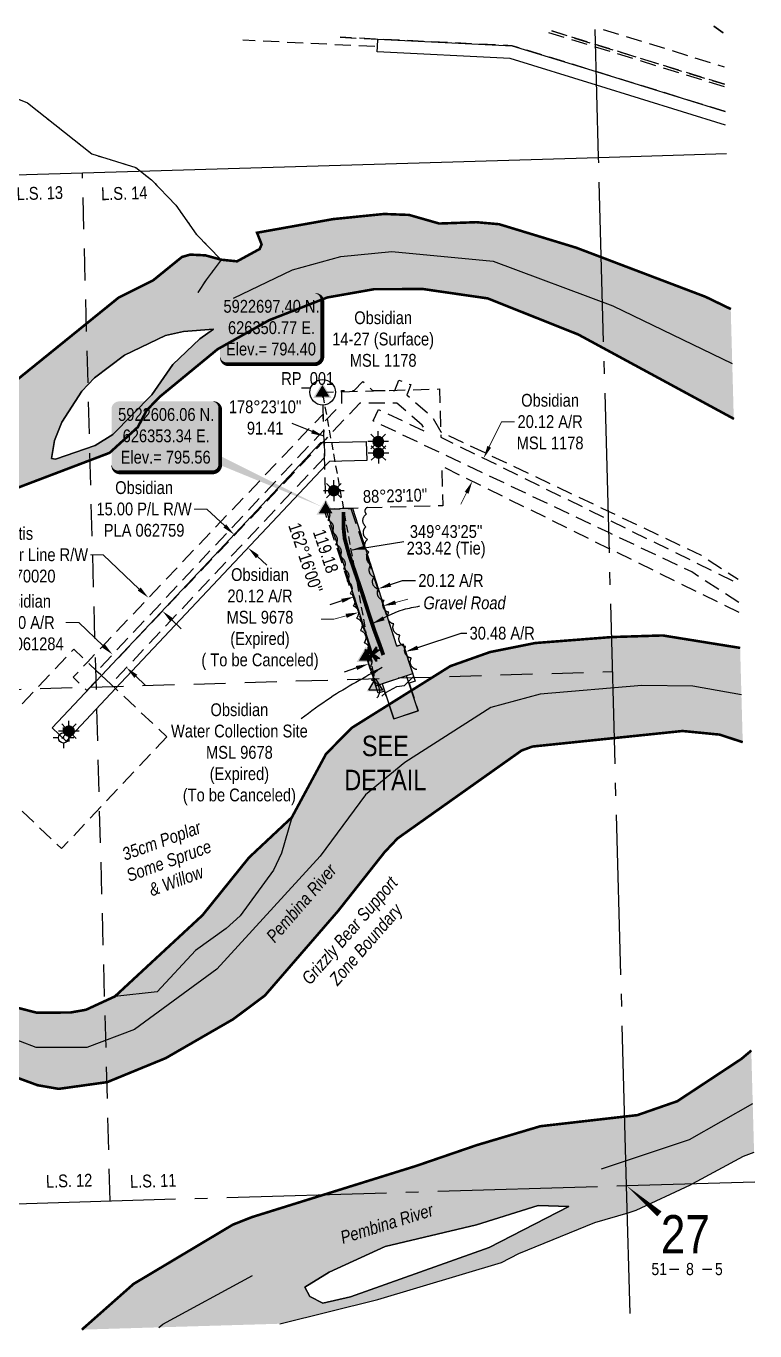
# Model space of a CAD drawing. Extents: x 625619 to 627593, y 5921953 to 5924049.
# Drawn here: x 626119 to 626689, y 5921963 to 5922984 of the extents above; entities that cross this region are included whole.
import ezdxf
from ezdxf.enums import TextEntityAlignment as Align

# ---------------------------------------------------------------- set-up
doc = ezdxf.new("R2010")
doc.units = 0
doc.header["$LTSCALE"] = 5
doc.header["$PDSIZE"] = 0.5
for name, pattern in [('0', [1, 1, 0]), ('BORDER2', [22.225, 6.35, -3.175, 6.35, -3.175, 0, -3.175]), ('DASHDOT2', [12.7, 6.35, -3.175, 0, -3.175]), ('foc-ACCESSROAD', [3.75, 2.5, -1.25]), ('foc-FLOWLINE', [3.75, 2.5, -1.25]), ('foc-LSD', [8, 5, -3]), ('foc-QUARTERLINE', [33, 25, -3, 2, -3]), ('foc-TIELINE', [1.875, 1.25, -0.625]), ('foc-WHEELTRACKS', [2, 0.4, -1.6])]:
    doc.linetypes.add(name, pattern=pattern)
doc.layers.get('Defpoints').update_dxf_attribs({"color": 9})
for name, color, linetype in [('10', 1, 'Continuous'), ('35', 37, 'Continuous'), ('9', 3, 'Continuous'), ('AS-ROADS', 254, 'Continuous'), ('AS-WILDLIFE', 131, 'DASHDOT2'), ('BF_Hydro_Polygon', 7, 'Continuous'), ('C-AR', 13, 'foc-ACCESSROAD'), ('C-RW', 13, 'Continuous'), ('C-WS', 13, 'foc-ACCESSROAD'), ('C-WS-S', 8, 'Continuous'), ('DETAIL-T', 7, 'Continuous'), ('F-EZE', 190, 'foc-FLOWLINE'), ('F-WS-S', 8, 'Continuous'), ('L-BD', 7, 'Continuous'), ('L-MON', 1, 'Continuous'), ('L-SEC', 7, 'Continuous'), ('L-SECLBL', 7, 'Continuous'), ('L-SECQ', 8, 'foc-QUARTERLINE'), ('L-SECTION-LSD', 7, 'foc-LSD'), ('L-TIE', 7, 'foc-TIELINE'), ('L-TIE-T', 7, 'Continuous'), ('P-PROPOSED', 10, 'Continuous'), ('P-PROPOSED-H', 21, 'Continuous'), ('P-TXT', 4, 'Continuous'), ('T-BUSH', 110, '0'), ('T-BUSH-T', 110, 'Continuous'), ('T-SLOPE', 48, 'Continuous'), ('T-WATER', 160, 'Continuous'), ('T-WATER-H', 133, 'Continuous'), ('T-WATER-P3', 160, 'foc-WHEELTRACKS'), ('T-WATER-T', 170, 'Continuous')]:
    doc.layers.add(name, color=color, linetype=linetype)
doc.layers.add('AS-COUNTY', color=7, linetype='BORDER2', lineweight=60, true_color=0xcc33ff)
for name, color, linetype, lineweight in [('C-AR-T', 13, 'Continuous', 9), ('C-RW-T', 13, 'Continuous', 9), ('F-EZE-T', 190, 'Continuous', 9), ('T-TEXT', 48, 'Continuous', 18)]:
    doc.layers.add(name, color=color, linetype=linetype, lineweight=lineweight)
doc.layers.add('oil_and_gas_wells_pt', color=7, linetype='Continuous', plot=False)
doc.styles.add('100L', font='ARIALN.TTF', dxfattribs={"height": 11})
doc.styles.add('240', font='ARIALN.TTF', dxfattribs={"height": 30})
doc.styles.add('80', font='ARIALN.TTF', dxfattribs={"height": 10})
doc.styles.add('80CG', font='ARIALN.TTF', dxfattribs={"height": 10})
doc.styles.add('80L', font='ARIALN.TTF', dxfattribs={"height": 10})
doc.styles.add('80LS', font='ARIALNI.TTF', dxfattribs={"height": 10})
doc.styles.add('foc-LtypeFont', font='ARIALN.TTF', dxfattribs={"height": 7.35})
doc.styles.add('SIMPLEX', font='ARIALN.TTF')
doc.linetypes.add('foc-TOPO-flowdirection-NOLINE', pattern='A,0,[">",foc-LtypeFont,S=0.3,R=0,X=0,Y=-0.945],-20,[">",foc-LtypeFont,S=0.3,R=0,X=0,Y=-0.945],0', length=20)
doc.dimstyles.new('Compass 5 000', dxfattribs={"dimscale": 5, "dimtxt": 9, "dimasz": 2, "dimexe": 0.2, "dimexo": 0.0625, "dimgap": 0.5, "dimtad": 0, "dimtih": 1, "dimtoh": 1, "dimzin": 0, "dimdsep": 46, "dimtxsty": '80CG', "dimcen": 0.1, "dimse1": 1, "dimse2": 1, "dimclrd": 256, "dimclrt": 256, "dimaunit": 1, "dimadec": 4, "dimazin": 0, "dimtfac": 0.06, "dimtofl": 0, "dimtmove": 0, "dimatfit": 1, "dimfxl": 0.2, "dimtolj": 1, "dimtzin": 0, "dimlwd": -1, "dimarcsym": 0})

# ---------------------------------------------------------------- blocks, each defined once
blk = doc.blocks.new('TRIA')
blk.add_hatch(color=255).paths.add_polyline_path([(-0.04, 1.52), (-1.47, -0.87), (1.39, -0.87)])
blk = doc.blocks.new('TRIAA')
blk.add_blockref('TRIA', (0, 0))
blk = doc.blocks.new('TRIB')
at = {"color": 1}
blk.add_lwpolyline([(-1.12, -0.67), (-0.04, 1.13), (1.04, -0.67)], close=True, dxfattribs=at)
blk = doc.blocks.new('TRIBB')
blk.add_blockref('TRIB', (0, 0))
blk = doc.blocks.new('TRICC')
for name in ['TRIAA', 'TRIBB']:
    blk.add_blockref(name, (0, 0))
blk = doc.blocks.new('plspike')
blk.add_blockref('TRICC', (0, 0))
blk = doc.blocks.new('STRIA')
blk.add_hatch(color=255).paths.add_polyline_path([(-0.04, 1.52), (-1.47, -0.87), (1.39, -0.87)])
blk = doc.blocks.new('STRIAA')
blk.add_blockref('STRIA', (0, 0))
blk = doc.blocks.new('STRIB')
at = {"color": 1}
blk.add_solid([(-1.12, -0.67), (-0.04, 1.13), (1.04, -0.67)], dxfattribs=at)
blk = doc.blocks.new('STRIBB')
blk.add_blockref('STRIB', (0, 0))
blk = doc.blocks.new('STRICC')
for name in ['STRIAA', 'STRIBB']:
    blk.add_blockref(name, (0, 0))
blk = doc.blocks.new('fdspike')
blk.add_blockref('STRICC', (0, 0))
blk = doc.blocks.new('TEMP')
h = blk.add_hatch(color=255)
h.dxf.hatch_style = 1
h.paths.add_polyline_path([(0, 0.25), (-0.67, 1.15), (-0.67, 0.67), (-1.15, 0.67), (-0.25, 0), (-1.15, -0.67), (-0.67, -0.67), (-0.67, -1.15), (0, -0.25), (0.67, -1.15), (0.67, -0.67), (1.15, -0.67), (0.25, 0), (1.15, 0.67), (0.67, 0.67), (0.67, 1.15)])
h.paths.add_polyline_path([(0.57, 0.85), (0.57, 0.57), (0.85, 0.57), (0.08, 0), (0.85, -0.57), (0.57, -0.57), (0.57, -0.85), (0, -0.08), (-0.57, -0.85), (-0.57, -0.57), (-0.85, -0.57), (-0.08, 0), (-0.85, 0.57), (-0.57, 0.57), (-0.57, 0.85), (0, 0.08)], flags=16)
h = blk.add_hatch(color=1)
h.dxf.hatch_style = 1
h.paths.add_polyline_path([(0, 0.08), (-0.57, 0.85), (-0.57, 0.57), (-0.85, 0.57), (-0.08, 0), (-0.85, -0.57), (-0.57, -0.57), (-0.57, -0.85), (0, -0.08), (0.57, -0.85), (0.57, -0.57), (0.85, -0.57), (0.08, 0), (0.85, 0.57), (0.57, 0.57), (0.57, 0.85)])
at = {"color": 1}
for p, q in [((-0.08, 0), (0.08, 0)), ((0, 0.08), (0, -0.08))]:
    blk.add_line(p, q, dxfattribs=at)
at = {"color": 255, "flags": 128}
blk.add_lwpolyline([(-0.25, 0), (-1.15, 0.67), (-0.67, 0.67), (-0.67, 1.15), (0, 0.25), (0.67, 1.15), (0.67, 0.67), (1.15, 0.67), (0.25, 0), (1.15, -0.67), (0.67, -0.67), (0.67, -1.15), (0, -0.25), (-0.67, -1.15), (-0.67, -0.67), (-1.15, -0.67)], close=True, dxfattribs=at)
at = {"color": 1, "flags": 128}
blk.add_lwpolyline([(-0.08, 0), (-0.85, 0.57), (-0.57, 0.57), (-0.57, 0.85), (0, 0.08), (0.57, 0.85), (0.57, 0.57), (0.85, 0.57), (0.08, 0), (0.85, -0.57), (0.57, -0.57), (0.57, -0.85), (0, -0.08), (-0.57, -0.85), (-0.57, -0.57), (-0.85, -0.57)], close=True, dxfattribs=at)
blk = doc.blocks.new('*D418')
at = {"layer": 'Defpoints', "color": 0, "transparency": 16777216}
for p in [(626391.6, 5922552), (626372.5, 5922545.7), (626394.4, 5922543.8)]:
    blk.add_point(p, dxfattribs=at)
at = {"layer": 'P-TXT', "transparency": 16777216}
for p, q in [((626403.8, 5922547), (626413.3, 5922550.2)), ((626413.3, 5922550.2), (626423.3, 5922550.2)), ((626365.8, 5922534.3), (626356.3, 5922531.2))]:
    blk.add_line(p, q, dxfattribs=at)
for points in [[(626403.3, 5922548.6), (626404.4, 5922545.4), (626394.4, 5922543.8)], [(626365.3, 5922535.9), (626366.3, 5922532.8), (626375.3, 5922537.5)]]:
    blk.add_solid(points, dxfattribs=at)
at = {"layer": 'P-TXT', "transparency": 16777216, "insert": (626451.1, 5922550.2), "char_height": 10, "attachment_point": 5, "style": '80CG'}
blk.add_mtext('\\A1;20.12 A/R', dxfattribs=at)
blk = doc.blocks.new('L-SECLBL')
at = {"layer": '9', "color": 7}
for p, q in [((-5.1, -27.8), (-12.3, -27.8)), ((20.7, -27.8), (13.5, -27.8))]:
    blk.add_line(p, q, dxfattribs=at)
at = {"layer": '10', "color": 2, "style": 'SIMPLEX'}
blk.add_attdef('SEC', text='', height=30, dxfattribs=at).set_placement((0, 0), align=Align.MIDDLE)
at = {"layer": '10', "color": 5, "style": '80L'}
blk.add_attdef('TWP', text='', height=9.5, dxfattribs=at).set_placement((-14.4, -27.4), align=Align.MIDDLE_RIGHT)
blk.add_attdef('RGE', text='', height=9.5, dxfattribs=at).set_placement((3.6, -27.4), align=Align.MIDDLE_CENTER)
blk.add_attdef('MER', text='', height=9.5, dxfattribs=at).set_placement((23.2, -27.4), align=Align.MIDDLE_LEFT)
blk = doc.blocks.new('*D420')
at = {"layer": 'C-AR-T', "transparency": 16777216}
for p, q in [((626160.1, 5922517.3), (626150.1, 5922517.3)), ((626179.3, 5922499.2), (626160.1, 5922517.3)), ((626204.8, 5922475.3), (626212, 5922468.4))]:
    blk.add_line(p, q, dxfattribs=at)
for points in [[(626180.4, 5922500.5), (626178.1, 5922498), (626186.5, 5922492.4)], [(626205.9, 5922476.5), (626203.6, 5922474), (626197.5, 5922482.1)]]:
    blk.add_solid(points, dxfattribs=at)
at = {"layer": 'Defpoints', "color": 0, "transparency": 16777216}
for p in [(626290, 5922602.3), (626300.9, 5922592), (626186.5, 5922492.4)]:
    blk.add_point(p, dxfattribs=at)
at = {"layer": 'C-AR-T', "transparency": 16777216, "insert": (626115.8, 5922517.3), "char_height": 10, "attachment_point": 5, "style": '80CG'}
blk.add_mtext('\\A1;Obsidian\\P15.00 A/R\\PLOC 061284', dxfattribs=at)
blk = doc.blocks.new('*D421')
at = {"layer": 'C-AR-T', "transparency": 16777216}
for p, q in [((626481, 5922654.8), (626490.7, 5922674.4)), ((626490.7, 5922674.4), (626500.7, 5922674.4)), ((626463.3, 5922618.8), (626458.9, 5922609.8))]:
    blk.add_line(p, q, dxfattribs=at)
for points in [[(626479.6, 5922655.5), (626482.5, 5922654.1), (626476.6, 5922645.8)], [(626461.8, 5922619.5), (626464.8, 5922618), (626467.8, 5922627.8)]]:
    blk.add_solid(points, dxfattribs=at)
at = {"layer": 'Defpoints', "color": 0, "transparency": 16777216}
for p in [(626467.8, 5922627.8), (626531.9, 5922618.6), (626523, 5922600.6)]:
    blk.add_point(p, dxfattribs=at)
at = {"layer": 'C-AR-T', "transparency": 16777216, "insert": (626528.6, 5922674.4), "char_height": 10, "attachment_point": 5, "style": '80CG'}
blk.add_mtext('\\A1;Obsidian\\P20.12 A/R\\PMSL 1178', dxfattribs=at)
blk = doc.blocks.new('*D422')
at = {"layer": 'C-AR-T', "transparency": 16777216}
for p, q in [((626407.8, 5922533), (626417.4, 5922535.6)), ((626369.1, 5922522.6), (626359.5, 5922520)), ((626359.5, 5922520), (626349.5, 5922520))]:
    blk.add_line(p, q, dxfattribs=at)
for points in [[(626407.3, 5922534.6), (626408.2, 5922531.4), (626398.1, 5922530.4)], [(626368.7, 5922524.2), (626369.6, 5922521), (626378.8, 5922525.2)]]:
    blk.add_solid(points, dxfattribs=at)
at = {"layer": 'Defpoints', "color": 0, "transparency": 16777216}
for p in [(626397.3, 5922533.6), (626377.9, 5922528.3), (626378.8, 5922525.2)]:
    blk.add_point(p, dxfattribs=at)
at = {"layer": 'C-AR-T', "transparency": 16777216, "insert": (626301.8, 5922520), "char_height": 10, "attachment_point": 5, "style": '80CG'}
blk.add_mtext('\\A1;Obsidian\\P20.12 A/R\\PMSL 9678\\P(Expired)\\P( To be Canceled)', dxfattribs=at)
blk = doc.blocks.new('*D423')
at = {"layer": 'C-RW-T', "transparency": 16777216}
for p, q in [((626260.3, 5922606.1), (626250.3, 5922606.1)), ((626274.3, 5922592.9), (626260.3, 5922606.1)), ((626299.8, 5922568.9), (626307.1, 5922562.1))]:
    blk.add_line(p, q, dxfattribs=at)
for points in [[(626275.4, 5922594.1), (626273.1, 5922591.7), (626281.6, 5922586.1)], [(626300.9, 5922570.1), (626298.6, 5922567.7), (626292.5, 5922575.8)]]:
    blk.add_solid(points, dxfattribs=at)
at = {"layer": 'Defpoints', "color": 0, "transparency": 16777216}
for p in [(626292.5, 5922575.8), (626247.7, 5922550.1), (626258.7, 5922539.8)]:
    blk.add_point(p, dxfattribs=at)
at = {"layer": 'C-RW-T', "transparency": 16777216, "insert": (626211.2, 5922606.1), "char_height": 10, "attachment_point": 5, "style": '80CG'}
blk.add_mtext('\\A1;Obsidian\\P15.00 P/L R/W\\PPLA 062759', dxfattribs=at)
blk = doc.blocks.new('*D424')
at = {"layer": 'Defpoints', "color": 0, "transparency": 16777216}
for p in [(626263.3, 5922587.9), (626274.3, 5922577.6), (626214.6, 5922536.7)]:
    blk.add_point(p, dxfattribs=at)
at = {"layer": 'F-EZE-T', "transparency": 16777216}
for p, q in [((626179.2, 5922570.3), (626169.2, 5922570.3)), ((626207.4, 5922543.5), (626179.2, 5922570.3)), ((626232.8, 5922519.4), (626240.1, 5922512.5))]:
    blk.add_line(p, q, dxfattribs=at)
for points in [[(626208.5, 5922544.8), (626206.2, 5922542.3), (626214.6, 5922536.7)], [(626234, 5922520.6), (626231.7, 5922518.2), (626225.6, 5922526.3)]]:
    blk.add_solid(points, dxfattribs=at)
at = {"layer": 'F-EZE-T', "transparency": 16777216, "insert": (626110.1, 5922570.3), "char_height": 10, "attachment_point": 5, "style": '80CG'}
blk.add_mtext('\\A1;Fortis\\P15.00 Power Line R/W\\PEZE 070020', dxfattribs=at)
blk = doc.blocks.new('GABD')
for p, q in [((-0.81, 0), (-1.62, 0)), ((0, 0.81), (0, 1.62)), ((1.62, 0), (0.81, 0)), ((0, -0.81), (0, -1.62))]:
    blk.add_line(p, q)
blk.add_circle((0, 0), 0.8)
blk = doc.blocks.new('GAS')
h = blk.add_hatch(color=255)
h.dxf.hatch_style = 1
edge = h.paths.add_edge_path()
edge.add_arc((0, 0), 0.9, 0, 360)
for p, q in [((-0.81, 0), (-1.62, 0)), ((-0.57, 0.57), (-1.14, 1.14)), ((0, 0.81), (0, 1.62)), ((0.57, 0.57), (1.14, 1.14)), ((1.62, 0), (0.81, 0)), ((-0.57, -0.57), (-1.14, -1.14)), ((0, -0.81), (0, -1.62)), ((1.14, -1.14), (0.57, -0.57))]:
    blk.add_line(p, q)
blk.add_circle((0, 0), 0.8)
blk = doc.blocks.new('*U434')
h = blk.add_hatch(color=254)
edge = h.paths.add_edge_path()
edge.add_line((-34, -28.5), (34, -28.5))
edge.add_arc((34, -22.5), 6, 270, 360)
edge.add_line((40, -22.5), (40, 21))
edge.add_arc((34, 21), 6, 0, 90)
edge.add_line((34, 27), (-34, 27))
edge.add_arc((-34, 21), 6, 90, 180)
edge.add_line((-40, 21), (-40, -22.5))
edge.add_arc((-34, -22.5), 6, 180, 270)
at = {"color": 1, "flags": 128}
blk.add_lwpolyline([(-34, -28.5, 3, 3, 0), (34, -28.5, 3, 3, 0.414214), (40, -22.5, 3, 3, 0), (40, 21, 3, 0, 0.414214), (34, 27, 0, 0, 0), (-34, 27, 0, 0, 0.414214), (-40, 21, 0, 0, 0), (-40, -22.5, 0, 3, 0.414214)], format="xyseb", close=True, dxfattribs=at)
blk.add_lwpolyline([(-31.4, -14.8, 0, 10, 0), (0, 0, 5, 5, 0)], format="xyseb", dxfattribs=at)
at = {"color": 1, "style": '80'}
blk.add_attdef('ENTER_TEXT_001', (-36, -5), '', height=10, dxfattribs=at)
blk = doc.blocks.new('*U435')
h = blk.add_hatch(color=254)
edge = h.paths.add_edge_path()
edge.add_line((-36.5, -28.5), (36.5, -28.5))
edge.add_arc((36.5, -22.5), 6, 270, 360)
edge.add_line((42.5, -22.5), (42.5, 21))
edge.add_arc((36.5, 21), 6, 0, 90)
edge.add_line((36.5, 27), (-36.5, 27))
edge.add_arc((-36.5, 21), 6, 90, 180)
edge.add_line((-42.5, 21), (-42.5, -22.5))
edge.add_arc((-36.5, -22.5), 6, 180, 270)
at = {"color": 1, "flags": 128}
blk.add_lwpolyline([(-36.5, -28.5, 3, 3, 0), (36.5, -28.5, 3, 3, 0.414214), (42.5, -22.5, 3, 3, 0), (42.5, 21, 3, 0, 0.414214), (36.5, 27, 0, 0, 0), (-36.5, 27, 0, 0, 0.414214), (-42.5, 21, 0, 0, 0), (-42.5, -22.5, 0, 3, 0.414214)], format="xyseb", close=True, dxfattribs=at)
blk.add_lwpolyline([(122.7, -55.7, 0, 10, 0), (0, 0, 5, 5, 0)], format="xyseb", dxfattribs=at)
at = {"color": 1, "style": '80'}
blk.add_attdef('ENTER_TEXT_001', (-36, -5), '', height=10, dxfattribs=at)

msp = doc.modelspace()

# ---------------------------------------------------------------- hatches: boundary and pattern name
at = {"layer": 'P-PROPOSED-H'}
h = msp.add_hatch(color=256, dxfattribs=at)
h.dxf.hatch_style = 1
h.paths.add_polyline_path([(626374.271, 5922606.649), (626353.343, 5922606.059), (626389.629, 5922492.583), (626384.715, 5922490.953), (626392.398, 5922467.805), (626421.317, 5922477.399), (626413.634, 5922500.544), (626408.72, 5922498.914)])
at = {"layer": 'T-WATER-H'}
h = msp.add_hatch(color=256, dxfattribs=at)
h.dxf.hatch_style = 1
h.paths.add_polyline_path([(626548.939, 5922810.481), (626488.722, 5922828.824), (626470.916, 5922830.401), (626441.874, 5922829.345), (626418.401, 5922836.085), (626398.728, 5922836.823), (626358.949, 5922832.81), (626299.483, 5922822.149), (626303.062, 5922813.012), (626301.548, 5922809.435), (626283.851, 5922799.793), (626271.525, 5922801.056), (626259.127, 5922804.474), (626247.267, 5922805.046), (626240.781, 5922803.195), (626218.402, 5922785.035), (626191.12, 5922771.305), (626099.99, 5922697.544), (626080.711, 5922674.958), (626047.991, 5922646.599), (626035.057, 5922638.522), (626008.18, 5922603.21), (625960.715, 5922547.931), (625944.741, 5922523.392), (625925.579, 5922481.849), (625916.707, 5922450.316), (625907.411, 5922400.81), (625907.923, 5922323.354), (625913.729, 5922308.416), (625921.21, 5922295.441), (625941.484, 5922273.795), (625974.65, 5922244.74), (626072.039, 5922179.526), (626098.988, 5922166.223), (626127.929, 5922155.567), (626144.436, 5922152.709), (626182.394, 5922157.987), (626228.201, 5922176.788), (626280.837, 5922207.184), (626305.597, 5922225.674), (626362.876, 5922291.837), (626399.168, 5922337.767), (626409.349, 5922348.552), (626506.319, 5922417.282), (626514.825, 5922420.399), (626579.229, 5922427.072), (626632.114, 5922432.553), (626661.163, 5922429.707), (626679.193, 5922423.798), (626677.153, 5922497.519), (626616.601, 5922507.262), (626577.026, 5922506.016), (626516.984, 5922501.327), (626481.717, 5922494.299), (626450.604, 5922483.27), (626373.528, 5922435.003), (626353.447, 5922414.647), (626326.638, 5922364.936), (626318.613, 5922337.117), (626312.43, 5922323.823), (626286.251, 5922287.895), (626275.467, 5922278.092), (626251.401, 5922260.965), (626221.516, 5922228.585), (626188.373, 5922224.991), (626165.745, 5922214.558), (626153.517, 5922212.404), (626126.933, 5922212.346), (626111.069, 5922216.445), (626071.904, 5922237.858), (626029.358, 5922275.747), (626012.575, 5922273.484), (625980.493, 5922301.529), (625965.577, 5922307.73), (625961.379, 5922339.036), (625961.379, 5922339.035), (625954.058, 5922410.3), (625955.336, 5922428.089), (625965.93, 5922476.954), (625972.153, 5922490.553), (626007.184, 5922536.463), (626070.114, 5922595.839), (626107.483, 5922620.889), (626184.207, 5922650.043), (626206.339, 5922670.231), (626213.141, 5922683.206), (626223.222, 5922693.685), (626268.636, 5922731.069), (626309.15, 5922753.856), (626354.426, 5922771.54), (626390.991, 5922777.992), (626429.274, 5922778.132), (626479.792, 5922770.818), (626550.598, 5922742.581), (626570.726, 5922731.673), (626672.197, 5922676.68), (626669.822, 5922762.521), (626650.036, 5922772.092)])
h.paths.add_polyline_path([(626233.554, 5922719.187), (626254.734, 5922739.252), (626265.358, 5922746.825), (626241.9, 5922744.803), (626227.811, 5922741.692), (626195.886, 5922726.411), (626172.456, 5922708.726), (626162.607, 5922698.377), (626146.858, 5922674.034), (626141.043, 5922659.683), (626138.875, 5922645.56), (626141.969, 5922645.034), (626173.045, 5922655.701), (626186.785, 5922664.312), (626217.116, 5922695.34)], flags=16)
h.paths.add_polyline_path([(625973.813, 5922323.676), (626015.49, 5922283.394), (626029.358, 5922275.747), (626012.575, 5922273.484), (626012.575, 5922273.484), (625980.493, 5922301.529), (625965.577, 5922307.73), (625961.379, 5922339.036)], flags=17)
h.paths.add_polyline_path([(626312.43, 5922323.823), (626318.613, 5922337.117), (626326.638, 5922364.936), (626293.151, 5922333.528), (626256.92, 5922288.563), (626188.373, 5922224.991), (626221.516, 5922228.585), (626251.401, 5922260.965), (626275.467, 5922278.092), (626286.251, 5922287.895)], flags=17)
h = msp.add_hatch(color=256, dxfattribs=at)
h.dxf.hatch_style = 1
h.paths.add_polyline_path([(626679.72, 5922100.038), (626688.061, 5922103.271), (626685.865, 5922182.646), (626678.085, 5922176.102), (626628.017, 5922143.047), (626596.833, 5922132.194), (626587.492, 5922131.122), (626520.978, 5922123.499), (626471.256, 5922108.714), (626423.848, 5922092.454), (626352.045, 5922070.065), (626295.417, 5922052.407), (626280.603, 5922046.548), (626202.928, 5922000.167), (626162.567, 5921964.46), (626317.438, 5921969.056), (626393.91, 5921987.924), (626490.634, 5922016.845), (626504.167, 5922024.001), (626563.5, 5922048.158), (626589.591, 5922055.885), (626595.962, 5922057.771), (626638.395, 5922077.738), (626640.055, 5922078.634)])
h.paths.add_polyline_path([(626543.316, 5922060.808), (626480.888, 5922028.654), (626480.888, 5922028.653), (626372.536, 5921989.995), (626351.047, 5921985.276), (626340.757, 5921990.446), (626336.949, 5921997.53), (626355.94, 5922009.473), (626399.69, 5922029.465), (626470.944, 5922046.39), (626519.388, 5922061.456)], flags=0)
h.paths.add_polyline_path([(626543.316, 5922060.808), (626519.388, 5922061.456), (626470.944, 5922046.39), (626399.69, 5922029.465), (626355.94, 5922009.473), (626336.949, 5921997.53), (626340.757, 5921990.446), (626351.047, 5921985.276), (626372.536, 5921989.995), (626480.887, 5922028.653)], flags=16)

# ---------------------------------------------------------------- linework, layer by layer
at = {"layer": '35', "color": 3}
msp.add_circle((626350.77, 5922697.402), 9.997, dxfattribs=at)
at = {"layer": 'AS-COUNTY', "const_width": 1.999, "flags": 128}
msp.add_lwpolyline([(626677.153, 5922497.519), (626616.601, 5922507.262), (626577.026, 5922506.016), (626516.984, 5922501.327), (626481.717, 5922494.299), (626450.604, 5922483.27), (626373.528, 5922435.003), (626353.447, 5922414.647), (626326.638, 5922364.936), (626293.151, 5922333.528), (626256.92, 5922288.563), (626188.373, 5922224.991), (626165.745, 5922214.558), (626153.517, 5922212.404), (626126.933, 5922212.346), (626111.069, 5922216.445), (626071.904, 5922237.858), (626029.358, 5922275.747), (626015.49, 5922283.394), (625973.813, 5922323.676), (625961.379, 5922339.035), (625954.058, 5922410.3), (625955.336, 5922428.089), (625965.93, 5922476.954), (625972.153, 5922490.553), (626007.184, 5922536.463), (626070.114, 5922595.839), (626107.483, 5922620.889), (626184.207, 5922650.043), (626206.339, 5922670.231), (626213.141, 5922683.206), (626223.222, 5922693.685), (626268.636, 5922731.069), (626309.15, 5922753.856), (626354.426, 5922771.54), (626390.991, 5922777.992), (626429.274, 5922778.132), (626479.792, 5922770.818), (626550.598, 5922742.581), (626570.726, 5922731.673), (626672.197, 5922676.68)], dxfattribs=at)
at = {"layer": 'AS-ROADS', "const_width": 3, "flags": 128}
msp.add_lwpolyline([(626398.236, 5922491.968), (626395.206, 5922500.486), (626391.263, 5922511.052), (626387.791, 5922521.433), (626381.198, 5922541.893), (626375.63, 5922558.18), (626371.616, 5922569.863), (626368.011, 5922582.892), (626367.021, 5922592.18), (626367.051, 5922603.731)], dxfattribs=at)
at = {"layer": 'BF_Hydro_Polygon'}
for points in [[(626141.969, 5922645.034), (626138.875, 5922645.56), (626141.043, 5922659.683), (626146.858, 5922674.034), (626162.607, 5922698.377), (626172.456, 5922708.726), (626195.886, 5922726.411), (626227.811, 5922741.692), (626241.9, 5922744.803), (626265.358, 5922746.825), (626254.734, 5922739.252), (626233.554, 5922719.187), (626217.116, 5922695.34), (626186.785, 5922664.312), (626173.045, 5922655.701), (626141.969, 5922645.034)], [(626141.969, 5922645.034), (626173.045, 5922655.701), (626186.785, 5922664.312), (626217.116, 5922695.34), (626233.554, 5922719.187), (626254.734, 5922739.252), (626265.358, 5922746.825), (626241.9, 5922744.803), (626227.811, 5922741.692), (626195.886, 5922726.411), (626172.456, 5922708.726), (626162.607, 5922698.377), (626146.858, 5922674.034), (626141.043, 5922659.683), (626138.875, 5922645.56), (626141.969, 5922645.034)], [(626326.638, 5922364.936), (626318.613, 5922337.117), (626312.43, 5922323.823), (626286.251, 5922287.895), (626275.467, 5922278.092), (626251.401, 5922260.965), (626221.516, 5922228.585), (626188.373, 5922224.991), (626256.92, 5922288.563), (626293.151, 5922333.528), (626326.638, 5922364.936)], [(626351.047, 5921985.276), (626340.757, 5921990.446), (626336.949, 5921997.53), (626355.94, 5922009.473), (626399.69, 5922029.465), (626470.944, 5922046.39), (626519.388, 5922061.456), (626543.316, 5922060.808), (626480.888, 5922028.654), (626372.536, 5921989.995), (626351.047, 5921985.276)], [(626351.047, 5921985.276), (626372.536, 5921989.995), (626480.888, 5922028.653), (626543.316, 5922060.808), (626519.388, 5922061.456), (626470.944, 5922046.39), (626399.69, 5922029.465), (626355.94, 5922009.473), (626336.949, 5921997.53), (626340.757, 5921990.446), (626351.047, 5921985.276)]]:
    msp.add_lwpolyline(points, close=True, dxfattribs=at)
at = {"layer": 'C-AR', "flags": 128}
msp.add_lwpolyline([(626352.204, 5922646.498), (626185.264, 5922469.135), (626177.962, 5922476.043), (626174.342, 5922479.415), (626351.605, 5922667.75), (626351.729, 5922663.36), (626351.842, 5922659.359), (626352.204, 5922646.498)], close=True, dxfattribs=at)
at = {"layer": 'C-RW'}
for points in [[(626663.85, 5922978.361), (626656.661, 5922983.733)], [(626665.843, 5922906.336), (626564.968, 5922937.493), (626497.309, 5922958.391), (626393.523, 5922963.494), (626393.652, 5922967.554), (626393.842, 5922973.557), (626499.069, 5922968.383), (626564.673, 5922948.121), (626665.549, 5922916.962)]]:
    msp.add_lwpolyline(points, dxfattribs=at)
msp.add_lwpolyline([(626384.86, 5922659.009), (626385.232, 5922644.012), (626356.074, 5922643.289), (626353.544, 5922640.6), (626188.906, 5922465.708), (626150.264, 5922424.645), (626139.34, 5922434.925), (626177.962, 5922476.043), (626349.418, 5922658.129), (626350.703, 5922658.161), (626353.051, 5922658.22), (626384.86, 5922659.009)], close=True, dxfattribs=at)
at = {"layer": 'C-RW', "flags": 128}
msp.add_lwpolyline([(626397.326, 5922469.44), (626406.407, 5922441.993), (626425.502, 5922448.311), (626416.416, 5922475.773)], close=True, dxfattribs=at)
at = {"layer": 'C-WS', "flags": 128}
for points in [[(626529.855, 5922979.945), (626564.081, 5922969.373), (626664.961, 5922938.214)], [(626665.549, 5922916.962), (626564.673, 5922948.121), (626499.069, 5922968.383), (626393.842, 5922973.557), (626364.428, 5922975.003)], [(626676.389, 5922525.15), (626574.858, 5922575.079), (626443.816, 5922639.523), (626444.686, 5922608.632), (626353.343, 5922606.059), (626350.77, 5922697.402), (626442.113, 5922699.975), (626443.175, 5922662.272), (626574.24, 5922597.819), (626675.759, 5922547.899)]]:
    msp.add_lwpolyline(points, dxfattribs=at)
at = {"layer": 'C-WS'}
msp.add_lwpolyline([(626351.896, 5922606.018), (626372.906, 5922606.61), (626408.72, 5922498.914), (626413.634, 5922500.544), (626423.232, 5922471.63), (626418.325, 5922470.003), (626425.502, 5922448.311), (626406.407, 5922441.993), (626399.235, 5922463.669), (626394.313, 5922462.036), (626384.715, 5922490.953), (626389.629, 5922492.583), (626351.896, 5922606.018)], close=True, dxfattribs=at)
at = {"layer": 'C-WS', "flags": 128}
msp.add_lwpolyline([(626228.956, 5922428.012), (626146.711, 5922340.63), (626073.892, 5922409.168), (626156.138, 5922496.55), (626166.909, 5922486.412), (626174.342, 5922479.415), (626177.962, 5922476.043), (626185.264, 5922469.135), (626188.906, 5922465.708), (626228.956, 5922428.012)], close=True, dxfattribs=at)
at = {"layer": 'F-EZE', "flags": 128}
for points in [[(626664.961, 5922938.214), (626564.081, 5922969.373), (626529.855, 5922979.945)], [(626570.198, 5922981.15), (626664.58, 5922951.996)], [(626656.661, 5922983.733), (626663.85, 5922978.361)], [(626364.428, 5922975.003), (626393.842, 5922973.557), (626393.652, 5922967.554), (626288.37, 5922972.73)], [(626665.017, 5922936.197), (626564.138, 5922967.327), (626523.868, 5922979.766)], [(626676.169, 5922533.112), (626639.39, 5922556.89), (626574.516, 5922587.639), (626390.256, 5922674.973), (626394.538, 5922684.007), (626431.718, 5922666.385), (626428.688, 5922671.591), (626408.869, 5922688.905), (626379.812, 5922688.813), (626352.985, 5922660.563), (626350.703, 5922658.161), (626177.962, 5922476.043), (626166.489, 5922464.195), (626155.616, 5922474.522), (626166.909, 5922486.412), (626350.885, 5922680.129), (626351.083, 5922673.08), (626352.59, 5922674.667), (626365.681, 5922688.45), (626365.658, 5922695.664), (626365.648, 5922698.765), (626375.506, 5922698.797), (626382.296, 5922705.946), (626389.776, 5922698.841), (626407.268, 5922698.897), (626410.261, 5922706.896), (626419.624, 5922703.393), (626417.309, 5922697.206), (626416.633, 5922695.398), (626436.501, 5922678.038), (626443.245, 5922666.452), (626444.31, 5922665.947), (626574.059, 5922604.449), (626646.703, 5922570.018), (626675.666, 5922551.288)]]:
    msp.add_lwpolyline(points, dxfattribs=at)
at = {"layer": 'L-SEC', "flags": 128}
for points in [[(625759.324, 5922856.914), (626566.538, 5922881.028)], [(626566.538, 5922881.028), (626666.461, 5922883.99)]]:
    msp.add_lwpolyline(points, dxfattribs=at)
at = {"layer": 'L-SECLBL', "flags": 128}
msp.add_lwpolyline([(626588.4, 5922077.044, 0, 4.998, 0), (626614.051, 5922054.949, 0, 0, 0)], format="xyseb", dxfattribs=at)
at = {"layer": 'L-SECQ', "flags": 128}
for points in [[(626566.538, 5922881.028), (626563.758, 5922980.957)], [(626588.4, 5922077.044), (626566.538, 5922881.028)], [(625781.034, 5922053.145), (626588.4, 5922077.044)], [(626588.4, 5922077.044), (626688.704, 5922080.013)], [(626591.115, 5921977.178), (626588.4, 5922077.044)]]:
    msp.add_lwpolyline(points, dxfattribs=at)
at = {"layer": 'L-SECTION-LSD', "flags": 128}
for points in [[(626184.683, 5922065.094), (626162.931, 5922868.971)], [(625770.179, 5922455.029), (626577.47, 5922478.989)]]:
    msp.add_lwpolyline(points, dxfattribs=at)
at = {"layer": 'L-TIE'}
msp.add_line((626392.398, 5922467.805), (626350.77, 5922697.402), dxfattribs=at)
at = {"layer": 'oil_and_gas_wells_pt'}
for p in [(626394.276, 5922658.898), (626394.45, 5922649.887), (626359.477, 5922620.458), (626152.453, 5922432.501), (626148.275, 5922427.158)]:
    msp.add_point(p, dxfattribs=at)
at = {"layer": 'P-PROPOSED', "flags": 128}
msp.add_lwpolyline([(626374.271, 5922606.649), (626353.343, 5922606.059), (626389.629, 5922492.583), (626384.715, 5922490.953), (626392.398, 5922467.805), (626421.317, 5922477.399), (626413.634, 5922500.544), (626408.72, 5922498.914)], close=True, dxfattribs=at)
at = {"layer": 'P-TXT'}
for p, q in [((626425.108, 5922497.711), (626459.075, 5922508.986)), ((626459.075, 5922508.986), (626463.49, 5922508.986)), ((626377.216, 5922481.813), (626367.728, 5922478.664))]:
    msp.add_line(p, q, dxfattribs=at)
for points in [[(626424.583, 5922499.292), (626425.633, 5922496.13), (626415.62, 5922494.561)], [(626376.691, 5922483.394), (626377.74, 5922480.232), (626386.703, 5922484.962)]]:
    msp.add_solid(points, dxfattribs=at)
at = {"layer": 'T-BUSH', "flags": 128}
for points in [[(626352.283, 5922607.155, -0.52056705), (626354.831, 5922597.488, -0.52056705), (626357.798, 5922587.945, -0.52056705), (626360.906, 5922578.444, -0.52056705), (626364.015, 5922568.943, -0.52056705), (626367.124, 5922559.442, -0.52056705), (626369.82, 5922549.822, -0.52056705), (626372.251, 5922540.125, -0.52056705), (626374.681, 5922530.428, -0.52056705), (626377.337, 5922520.795, -0.52056705), (626380.295, 5922511.245, -0.52056705), (626383.252, 5922501.696, -0.52056705), (626385.895, 5922492.077, -0.52056705), (626387.252, 5922482.173, -0.52056705), (626389.062, 5922472.364, -0.52056705), (626393.159, 5922458.235, -0.52056705)], [(626424.467, 5922480.602, -0.52056705), (626420.042, 5922489.565, -0.52056705), (626415.616, 5922498.529, -0.52056705), (626411.191, 5922507.493, -0.52056705), (626406.365, 5922516.24, -0.52056705), (626402.539, 5922525.345, -0.52056705), (626398.834, 5922534.554, -0.52056705), (626394.243, 5922543.434, -0.52056705), (626390.88, 5922552.845, -0.52056705), (626388.767, 5922562.612, -0.52056705), (626386.946, 5922572.433, -0.52056705), (626385.789, 5922582.363, -0.52056705), (626384.632, 5922592.293, -0.52056705), (626385.046, 5922602.201, -0.52056705), (626385.815, 5922607.55, -0.52056705)]]:
    msp.add_lwpolyline(points, format="xyb", dxfattribs=at)
at = {"layer": 'T-SLOPE', "flags": 128}
msp.add_lwpolyline([(626397.103, 5922459.737), (626400.29, 5922462.778), (626408.679, 5922467.43), (626414.759, 5922468.214), (626422.186, 5922475.507)], dxfattribs=at)
at = {"layer": 'T-WATER', "flags": 128}
for points in [[(626099.99, 5922697.544), (626191.12, 5922771.305), (626218.402, 5922785.035), (626240.781, 5922803.195), (626247.267, 5922805.046), (626259.127, 5922804.474), (626271.525, 5922801.056), (626283.851, 5922799.793), (626301.548, 5922809.435), (626303.062, 5922813.012), (626299.483, 5922822.149), (626358.949, 5922832.81), (626398.728, 5922836.823), (626418.401, 5922836.085), (626441.874, 5922829.345), (626470.916, 5922830.401), (626488.722, 5922828.824), (626548.939, 5922810.481), (626650.036, 5922772.092), (626669.822, 5922762.521)], [(626107.483, 5922620.889), (626184.207, 5922650.043), (626206.339, 5922670.231), (626213.141, 5922683.206), (626223.222, 5922693.685), (626268.636, 5922731.069), (626309.15, 5922753.856), (626354.426, 5922771.54), (626390.991, 5922777.992), (626429.274, 5922778.132), (626479.792, 5922770.818), (626550.598, 5922742.581), (626570.726, 5922731.673), (626672.197, 5922676.68)], [(626677.153, 5922497.519), (626616.601, 5922507.262), (626577.026, 5922506.016), (626516.984, 5922501.327), (626481.717, 5922494.299), (626450.604, 5922483.27), (626373.528, 5922435.003), (626353.447, 5922414.647), (626326.638, 5922364.936), (626293.151, 5922333.528), (626256.92, 5922288.563), (626188.373, 5922224.991), (626165.745, 5922214.558), (626153.517, 5922212.404), (626126.933, 5922212.346), (626111.069, 5922216.445)], [(626679.193, 5922423.798), (626661.163, 5922429.707), (626632.114, 5922432.553), (626579.229, 5922427.072), (626514.825, 5922420.399), (626506.319, 5922417.282), (626409.349, 5922348.552), (626399.168, 5922337.767), (626362.876, 5922291.837), (626305.597, 5922225.674), (626280.837, 5922207.184), (626228.201, 5922176.788), (626182.394, 5922157.987), (626144.436, 5922152.709), (626127.929, 5922155.567), (626098.988, 5922166.223)], [(626326.638, 5922364.936), (626318.613, 5922337.117), (626312.43, 5922323.823), (626286.251, 5922287.895), (626275.467, 5922278.092), (626251.401, 5922260.965), (626221.516, 5922228.585), (626188.373, 5922224.991)], [(626317.438, 5921969.056), (626317.438, 5921969.056), (626393.91, 5921987.924), (626490.634, 5922016.845), (626504.167, 5922024.001), (626563.5, 5922048.158), (626589.591, 5922055.885), (626595.962, 5922057.771), (626638.395, 5922077.738), (626640.055, 5922078.634), (626679.72, 5922100.038), (626688.061, 5922103.271)], [(626543.316, 5922060.808), (626480.888, 5922028.654), (626480.888, 5922028.653), (626372.536, 5921989.995), (626351.047, 5921985.276), (626340.757, 5921990.446), (626336.949, 5921997.53), (626355.94, 5922009.473), (626399.69, 5922029.465), (626470.944, 5922046.39), (626519.388, 5922061.456), (626543.316, 5922060.808)]]:
    msp.add_lwpolyline(points, dxfattribs=at)
msp.add_lwpolyline([(626141.969, 5922645.034), (626173.045, 5922655.701), (626186.785, 5922664.312), (626217.116, 5922695.34), (626233.554, 5922719.187), (626254.734, 5922739.252), (626265.358, 5922746.825), (626241.9, 5922744.803), (626227.811, 5922741.692), (626195.886, 5922726.411), (626172.456, 5922708.726), (626162.607, 5922698.377), (626146.858, 5922674.034), (626141.043, 5922659.683), (626138.875, 5922645.56), (626141.969, 5922645.034)], close=True, dxfattribs=at)
at = {"layer": 'T-WATER-P3', "linetype": 'foc-TOPO-flowdirection-NOLINE', "flags": 128}
for points in [[(626280.984, 5922771.082), (626327.113, 5922793.06), (626365.093, 5922803.58), (626404.819, 5922807.365), (626484.152, 5922799.802), (626577.684, 5922764.977), (626671.002, 5922719.869)], [(626678.166, 5922460.911), (626640.194, 5922467.52), (626600.338, 5922468.195), (626520.77, 5922461.243), (626482.366, 5922450.934), (626415.083, 5922407.976), (626384.324, 5922382.723), (626348.818, 5922334.558), (626268.116, 5922246.224), (626203.752, 5922199.055), (626166.535, 5922184.964), (626126.893, 5922185.028), (626089.734, 5922199.089), (625991.619, 5922267.357), (625948.537, 5922308.774), (625936.983, 5922325.051), (625931.442, 5922404.452), (625942.005, 5922463.165), (625955.515, 5922500.522), (625989.857, 5922549.33), (626044.204, 5922607.575), (626107.346, 5922655.88)], [(626568.707, 5922090.104), (626637.665, 5922113.047), (626687.01, 5922141.251)], [(626222.702, 5921966.244), (626225.865, 5921968.727), (626296.029, 5922006.874)]]:
    msp.add_lwpolyline(points, dxfattribs=at)

# ---------------------------------------------------------------- block references
at = {"layer": 'C-WS-S'}
for p, xscale, yscale, zscale in [((626394.276, 5922658.898), 4.998339999999999, 4.998339999999999, 4.998339999999999), ((626394.45, 5922649.887), 4.998339999999999, 4.998339999999999, 4.998339999999999), ((626359.477, 5922620.458), 4.998371500000006, 4.998371500000006, 4.998371500000006), ((626152.453, 5922432.501), 4.998339999999999, 4.998339999999999, 4.998339999999999)]:
    msp.add_blockref('GAS', p, dxfattribs=dict(at, xscale=xscale, yscale=yscale, zscale=zscale))
at = {"layer": 'DETAIL-T'}
ref = msp.add_blockref('*U434', (626310.565, 5922747.866), dxfattribs=dict(at, xscale=0.9996743, yscale=0.9996743, zscale=0.9996743))
ref.add_attrib('ENTER_TEXT_001', '5922697.40 N.', (626273.258, 5922759.634), dxfattribs={"layer": '0', "color": 1, "height": 9.99674, "style": '80'})
ref.add_attrib('ENTER_TEXT_002', '626350.77 E.', (626276.78, 5922742.932), dxfattribs={"layer": '0', "color": 1, "height": 9.99674, "style": '80'})
ref.add_attrib('ENTER_TEXT_003', 'Elev.= 794.40', (626275.212, 5922726.23), dxfattribs={"layer": '0', "color": 1, "height": 9.99674, "style": '80'})
ref = msp.add_blockref('*U435', (626228.217, 5922663.276), dxfattribs=dict(at, xscale=0.9996743, yscale=0.9996743, zscale=0.9996743))
ref.add_attrib('ENTER_TEXT_001', '5922606.06 N.', (626190.91, 5922675.045), dxfattribs={"layer": '0', "color": 1, "height": 9.99674, "style": '80'})
ref.add_attrib('ENTER_TEXT_002', '626353.34 E.', (626194.432, 5922658.343), dxfattribs={"layer": '0', "color": 1, "height": 9.99674, "style": '80'})
ref.add_attrib('ENTER_TEXT_003', 'Elev.= 795.56', (626192.853, 5922641.64), dxfattribs={"layer": '0', "color": 1, "height": 9.99674, "style": '80'})
at = {"layer": 'F-WS-S', "xscale": 4.998339999999999, "yscale": 4.998339999999999, "zscale": 4.998339999999999}
msp.add_blockref('GABD', (626148.275, 5922427.158), dxfattribs=at)
at = {"layer": 'L-MON'}
for name, p, xscale, yscale, zscale in [('fdspike', (626350.77, 5922697.402), 5.000000000000009, 5.000000000000009, 5.000000000000009), ('fdspike', (626353.343, 5922606.059), 5.000000000000009, 5.000000000000009, 5.000000000000009), ('fdspike', (626384.715, 5922490.953), 5.000000000000009, 5.000000000000009, 5.000000000000009), ('TEMP', (626389.629, 5922492.583), 4.998371500000007, 4.998371500000007, 4.998371500000007), ('plspike', (626392.398, 5922467.805), 5.000000000000009, 5.000000000000009, 5.000000000000009)]:
    msp.add_blockref(name, p, dxfattribs=dict(at, xscale=xscale, yscale=yscale, zscale=zscale))
at = {"layer": 'L-SECLBL', "xscale": 0.9996680000000013, "yscale": 0.9996680000000013, "zscale": 0.9996680000000013}
msp.add_blockref('L-SECLBL', (626634.318, 5922039.226), dxfattribs=at).add_auto_attribs({'SEC': '27', 'TWP': '51', 'RGE': '8', 'MER': '5'})

# ---------------------------------------------------------------- texts
at = {"layer": '35', "color": 3, "style": '80'}
msp.add_attdef('RP_001', (626318.42, 5922703.154), 'RP', height=9.9967, dxfattribs=at)
at = {"layer": 'AS-WILDLIFE', "insert": (626379.24, 5922270.164), "char_height": 9.99668, "attachment_point": 5, "rotation": 49.115969, "style": '240'}
msp.add_mtext_dynamic_manual_height_columns('{\\fArial Narrow|b0|i1|c0|p34;Grizzly Bear Support\\PZone Boundary}', width=106.20388, gutter_width=44.985, heights=[0], dxfattribs=at)
at = {"layer": 'C-AR-T', "char_height": 9.99668, "attachment_point": 5, "style": '80CG'}
for s, insert, width in [('\\A1;Obsidian\\P14-27 (Surface)\\PMSL 1178', (626398.075, 5922738.972), 78.96873), ('\\A1;Obsidian\\PWater Collection Site\\PMSL 9678\\P(Expired)\\P(To be Canceled)', (626285.686, 5922414.355), 107.15855)]:
    msp.add_mtext(s, dxfattribs=dict(at, insert=insert, width=width))
at = {"layer": 'DETAIL-T', "color": 3, "insert": (626399.79, 5922407.566), "char_height": 15.9948, "width": 63.6154, "attachment_point": 5, "style": '80CG'}
msp.add_mtext('SEE\\PDETAIL', dxfattribs=at)
at = {"layer": 'L-BD', "style": '80L'}
msp.add_text("88°23'10''", height=9.9967, rotation=1.6135, dxfattribs=at).set_placement((626407.466, 5922616.524), align=Align.MIDDLE)
at = {"layer": 'L-BD', "insert": (626305.852, 5922691.047), "char_height": 9.99674, "width": 25.64633, "attachment_point": 2, "style": '80L'}
msp.add_mtext("178°23'10''\\P91.41", dxfattribs=at)
at = {"layer": 'L-BD', "insert": (626358.013, 5922574.764), "char_height": 9.99674, "width": 37.68856, "attachment_point": 2, "rotation": 288.398968, "style": '80L'}
msp.add_mtext("119.18\\P162°16'00'' ", dxfattribs=at)
at = {"layer": 'L-TIE-T', "style": '80L'}
for s, p in [("349°43'25''", (626447.337, 5922588.523)), ('233.42 (Tie)', (626447.352, 5922574.277))]:
    msp.add_text(s, height=9.99674, dxfattribs=at).set_placement(p, align=Align.MIDDLE)
at = {"layer": 'P-TXT', "insert": (626491.148, 5922508.986), "char_height": 9.99674, "attachment_point": 5, "style": '80CG'}
msp.add_mtext('\\A1;30.48 A/R', dxfattribs=at)
at = {"layer": 'T-BUSH-T', "insert": (626223.092, 5922351.439), "char_height": 9.99674, "width": 84.09034, "attachment_point": 2, "rotation": 20, "style": '80LS'}
msp.add_mtext('35cm Poplar\\PSome Spruce \\P& Willow', dxfattribs=at)
at = {"layer": 'T-TEXT', "insert": (626429.57, 5922537.753), "char_height": 9.99674, "attachment_point": 1, "style": '80L'}
msp.add_mtext_dynamic_manual_height_columns('{\\fArial Narrow|b0|i1|c0|p34;Gravel Road}', width=64.9704, gutter_width=50, heights=[0], dxfattribs=at)
at = {"layer": 'T-WATER-T', "char_height": 9.99668, "width": 78.96873, "attachment_point": 5, "style": '80CG'}
for insert, rotation in [((626334.158, 5922297.956), 49.115969), ((626400.953, 5922047.309), 17.318471)]:
    msp.add_mtext('\\A1;{\\fArial Narrow|b0|i1|c0|p34;Pembina River}', dxfattribs=dict(at, insert=insert, rotation=rotation))

# ---------------------------------------------------------------- dimensions: what is measured, and where the dimension line sits
at = {"layer": 'C-AR-T'}
for base, p1, p2, angle, text, picture, middle in [((626467.752, 5922627.752), (626531.928, 5922618.626), (626523.043, 5922600.561), 243.813073, 'Obsidian\\P20.12 A/R\\PMSL 1178', '*D421', (626528.631, 5922674.425)), ((626186.55, 5922492.385), (626300.912, 5922592.003), (626289.988, 5922602.285), 136.734558, 'Obsidian\\P15.00 A/R\\PLOC 061284', '*D420', (626115.801, 5922517.288)), ((626378.784, 5922525.186), (626397.264, 5922533.551), (626377.934, 5922528.331), 195.113127, 'Obsidian\\P20.12 A/R\\PMSL 9678\\P(Expired)\\P( To be Canceled)', '*D422', (626301.822, 5922519.971))]:
    dim = msp.add_linear_dim(base=base, p1=p1, p2=p2, angle=angle, text=text, dimstyle='Compass 5 000', dxfattribs=at)
    dim.commit()
    dim.dimension.update_dxf_attribs({"geometry": picture, "text_midpoint": middle, "dimtype": 161})
at = {"layer": 'C-RW-T'}
dim = msp.add_linear_dim(base=(626292.511, 5922575.766), p1=(626247.702, 5922550.107), p2=(626258.652, 5922539.798), angle=316.729984, text='Obsidian\\P15.00 P/L R/W\\PPLA 062759', dimstyle='Compass 5 000', dxfattribs=at)
dim.commit()
dim.dimension.update_dxf_attribs({"geometry": '*D423', "text_midpoint": (626211.215, 5922606.086), "dimtype": 161})
at = {"layer": 'F-EZE-T'}
dim = msp.add_linear_dim(base=(626214.633, 5922536.662), p1=(626274.257, 5922577.565), p2=(626263.333, 5922587.941), angle=136.477429, text='Fortis\\P15.00 Power Line R/W\\PEZE 070020', dimstyle='Compass 5 000', dxfattribs=at)
dim.commit()
dim.dimension.update_dxf_attribs({"geometry": '*D424', "text_midpoint": (626110.1, 5922570.274), "dimtype": 161})
at = {"layer": 'P-TXT'}
dim = msp.add_linear_dim(base=(626394.353, 5922543.844), p1=(626372.544, 5922545.684), p2=(626391.63, 5922552.032), angle=18.398968, text='20.12 A/R', dimstyle='Compass 5 000', dxfattribs=at)
dim.commit()
dim.dimension.update_dxf_attribs({"geometry": '*D418', "text_midpoint": (626451.066, 5922550.157), "dimtype": 161})

# ---------------------------------------------------------------- leaders
at = {"layer": 'C-AR-T', "path_type": 1}
msp.add_leader([(626397.204, 5922482.227), (626356.631, 5922458.311), (626333.944, 5922442.14)], dimstyle='Compass 5 000', override={"dimgap": 0.5, "dimtad": 0}, dxfattribs=at)
at = {"layer": 'L-BD'}
msp.add_leader([(626351.739, 5922662.99), (626326.934, 5922672.898)], dimstyle='Compass 5 000', dxfattribs=at)
at = {"layer": 'L-TIE-T'}
msp.add_leader([(626373.759, 5922574.272), (626414.174, 5922580.675)], dimstyle='Compass 5 000', dxfattribs=at)
at = {"layer": 'T-TEXT', "path_type": 1}
msp.add_leader([(626389.425, 5922516.498), (626413.87, 5922527.542), (626426.807, 5922530.343)], dimstyle='Compass 5 000', override={"dimgap": 0.5, "dimtad": 0}, dxfattribs=at)

# ---------------------------------------------------------------- next in the draw order: texts
at = {"layer": 'L-SECTION-LSD', "attachment_point": 1, "rotation": 1.699988, "style": '100L', "bg_fill": 3, "box_fill_scale": 1.5, "bg_fill_color": 256, "bg_fill_transparency": 0}
for s, width, insert, char_height in [('\\pi1.8882;L.S. 13', 36.82199, (626109.456, 5922857.507), 9.99668), ('L.S. 14', 36.98592, (626177.393, 5922857.507), 9.9967), ('\\pi2.2269;L.S. 12', 37.0994, (626132.062, 5922085.269), 9.99668), ('L.S. 11', 36.43739, (626199.998, 5922085.269), 9.9967)]:
    msp.add_mtext_dynamic_manual_height_columns(s, width=width, gutter_width=54.982, heights=[0], dxfattribs=dict(at, insert=insert, char_height=char_height))

# ---------------------------------------------------------------- next in the draw order: linework, layer by layer
at = {"layer": 'AS-WILDLIFE', "const_width": 1.999, "flags": 128}
for points in [[(626679.193, 5922423.798), (626661.163, 5922429.707), (626632.114, 5922432.553), (626579.229, 5922427.072), (626514.825, 5922420.399), (626506.319, 5922417.282), (626409.349, 5922348.552), (626399.168, 5922337.767), (626362.876, 5922291.837), (626305.597, 5922225.674), (626280.837, 5922207.184), (626228.201, 5922176.788), (626182.394, 5922157.987), (626144.436, 5922152.709), (626127.929, 5922155.567), (626098.988, 5922166.223), (626072.039, 5922179.526), (625974.65, 5922244.74), (625941.484, 5922273.795), (625921.21, 5922295.441), (625913.729, 5922308.416), (625907.923, 5922323.354), (625907.411, 5922400.81), (625916.707, 5922450.316), (625925.579, 5922481.849), (625944.741, 5922523.392), (625960.715, 5922547.931), (626008.18, 5922603.21), (626035.057, 5922638.522), (626047.991, 5922646.599), (626080.711, 5922674.958), (626099.99, 5922697.544), (626191.12, 5922771.305), (626218.402, 5922785.035), (626240.781, 5922803.195), (626247.267, 5922805.046), (626259.127, 5922804.474), (626271.525, 5922801.056), (626283.851, 5922799.793), (626301.548, 5922809.435), (626303.062, 5922813.012), (626299.483, 5922822.149), (626358.949, 5922832.81), (626398.728, 5922836.823), (626418.401, 5922836.085), (626441.874, 5922829.345), (626470.916, 5922830.401), (626488.722, 5922828.824), (626548.939, 5922810.481), (626650.036, 5922772.092), (626669.822, 5922762.521)], [(626685.865, 5922182.646), (626678.085, 5922176.102), (626628.017, 5922143.047), (626596.833, 5922132.194), (626587.492, 5922131.122), (626520.978, 5922123.499), (626471.256, 5922108.714), (626423.848, 5922092.454), (626352.045, 5922070.065), (626295.417, 5922052.407), (626280.603, 5922046.548), (626202.928, 5922000.167), (626162.567, 5921964.46)]]:
    msp.add_lwpolyline(points, dxfattribs=at)
at = {"layer": 'T-WATER', "flags": 128}
msp.add_lwpolyline([(626685.865, 5922182.646), (626678.085, 5922176.102), (626628.017, 5922143.047), (626596.833, 5922132.194), (626587.492, 5922131.122), (626520.978, 5922123.499), (626471.256, 5922108.714), (626423.848, 5922092.454), (626352.045, 5922070.065), (626295.417, 5922052.407), (626280.603, 5922046.548), (626202.928, 5922000.167), (626162.567, 5921964.46)], dxfattribs=at)
at = {"layer": 'T-WATER-P3', "flags": 128}
msp.add_lwpolyline([(625935.588, 5922962.192), (625973.539, 5922949.151), (626004.156, 5922942.38), (626059.37, 5922941.487), (626090.714, 5922935.545), (626120.094, 5922923.656), (626170.388, 5922883.798), (626204.677, 5922873.062), (626217.107, 5922863.462), (626235.882, 5922843.701), (626252.012, 5922821.131), (626271.525, 5922801.056), (626259.736, 5922785.379), (626253.244, 5922775.356)], dxfattribs=at)
at = {"layer": 'T-WATER-P3', "linetype": 'foc-TOPO-flowdirection-NOLINE', "flags": 128}
msp.add_lwpolyline([(625935.588, 5922962.192), (625973.539, 5922949.151), (626004.156, 5922942.38), (626059.37, 5922941.487), (626090.714, 5922935.545), (626120.094, 5922923.656), (626170.388, 5922883.798), (626204.677, 5922873.062), (626217.107, 5922863.462), (626235.882, 5922843.701), (626252.012, 5922821.131), (626271.525, 5922801.056), (626259.736, 5922785.379), (626253.244, 5922775.356)], dxfattribs=at)

doc.saveas('drawing.dxf')
